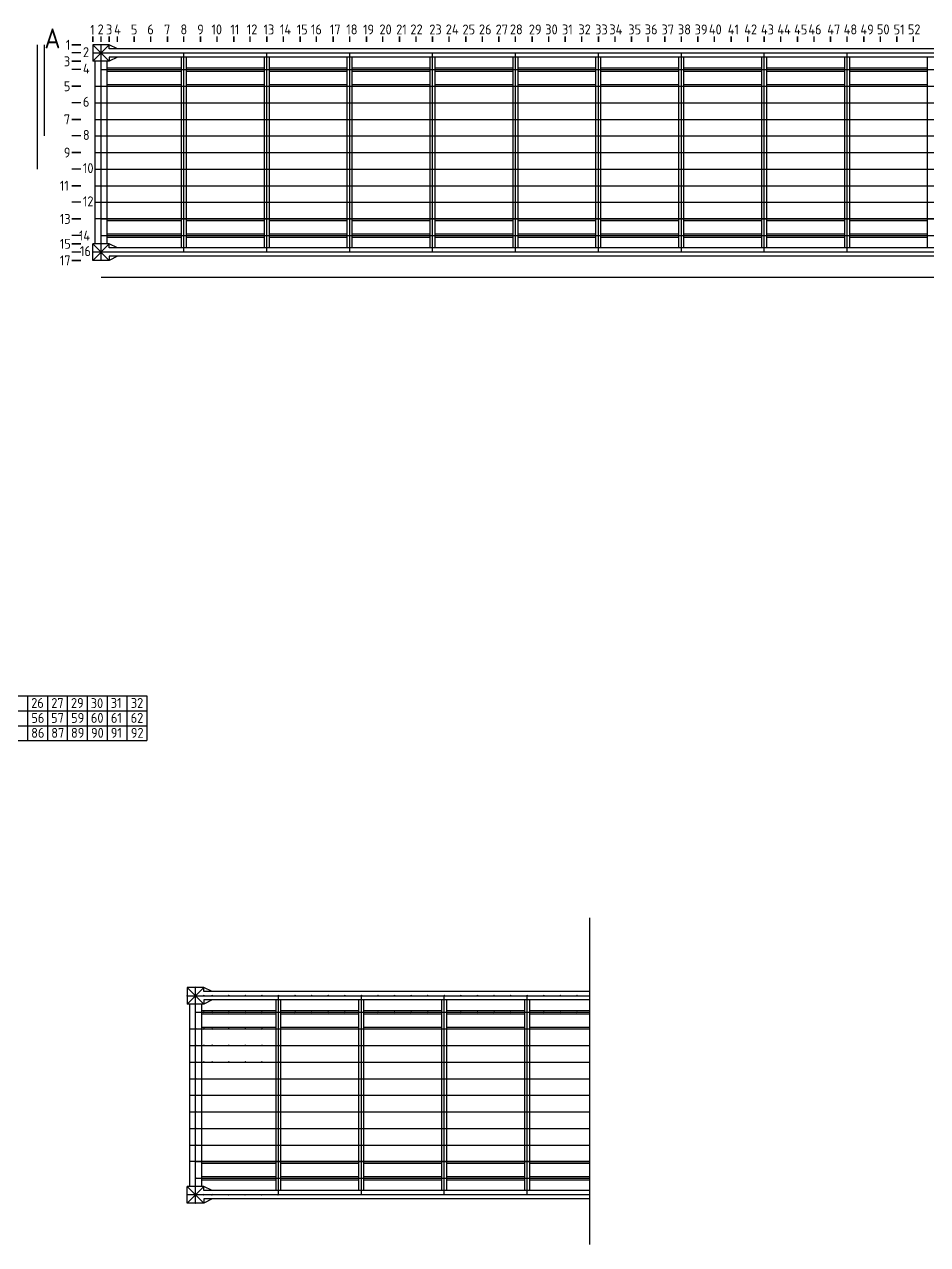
# Model space of a CAD drawing. Header units: millimetres. Extents: x 1597 to 131953, y -28680 to 57376.
# Drawn here: x 74205 to 101442, y -28680 to 8093 of the extents above; entities that cross this region are included whole.
import ezdxf

# ---------------------------------------------------------------- set-up
doc = ezdxf.new("R2010")
doc.units = ezdxf.units.MM
for name, color, linetype, lineweight in [('Warstwa1', 1, 'Continuous', 25), ('Warstwa2', 3, 'Continuous', 25), ('Warstwa3', 6, 'Continuous', 25), ('Warstwa4', 2, 'Continuous', 35)]:
    doc.layers.add(name, color=color, linetype=linetype, lineweight=lineweight)
doc.styles.get("Standard").update_dxf_attribs({"font": 'geniso.shx'})

msp = doc.modelspace()

# ---------------------------------------------------------------- hatches: boundary and pattern name
at = {"layer": 'Warstwa1'}
h = msp.add_hatch(color=256, dxfattribs=at)
h.dxf.hatch_style = 1
h.paths.add_polyline_path([(79337.871, -21679.672, 0.414213562), (79367.871, -21709.672), (79367.871, -21679.672), (79397.871, -21679.672, 1)])
h.paths.add_polyline_path([(79397.871, -21679.672), (79367.871, -21679.672), (79389.084, -21700.885, 0.198912367)], flags=17)
h = msp.add_hatch(color=256, dxfattribs=at)
h.dxf.hatch_style = 1
h.paths.add_polyline_path([(79337.871, -22179.672, 0.414213562), (79367.871, -22209.672), (79367.871, -22179.672), (79397.871, -22179.672, 1)])
h.paths.add_polyline_path([(79397.871, -22179.672), (79367.871, -22179.672), (79389.084, -22200.885, 0.198912367)], flags=17)
h = msp.add_hatch(color=256, dxfattribs=at)
h.dxf.hatch_style = 1
h.paths.add_polyline_path([(79337.871, -22679.672, 0.414213562), (79367.871, -22709.672), (79367.871, -22679.672), (79397.871, -22679.672, 1)])
h.paths.add_polyline_path([(79397.871, -22679.672), (79367.871, -22679.672), (79389.084, -22700.885, 0.198912367)], flags=17)
h = msp.add_hatch(color=256, dxfattribs=at)
h.dxf.hatch_style = 1
h.paths.add_polyline_path([(79337.871, -23179.672, 0.414213562), (79367.871, -23209.672), (79367.871, -23179.672), (79397.871, -23179.672, 1)])
h.paths.add_polyline_path([(79397.871, -23179.672), (79367.871, -23179.672), (79389.084, -23200.885, 0.198912367)], flags=17)
h = msp.add_hatch(color=256, dxfattribs=at)
h.dxf.hatch_style = 1
h.paths.add_polyline_path([(79337.871, -23679.672, 0.414213562), (79367.871, -23709.672), (79367.871, -23679.672), (79397.871, -23679.672, 1)])
h.paths.add_polyline_path([(79397.871, -23679.672), (79367.871, -23679.672), (79389.084, -23700.885, 0.198912367)], flags=17)
h = msp.add_hatch(color=256, dxfattribs=at)
h.dxf.hatch_style = 1
h.paths.add_polyline_path([(79337.871, -24179.672, 0.414213562), (79367.871, -24209.672), (79367.871, -24179.672), (79397.871, -24179.672, 1)])
h.paths.add_polyline_path([(79397.871, -24179.672), (79367.871, -24179.672), (79389.084, -24200.885, 0.198912367)], flags=17)
h = msp.add_hatch(color=256, dxfattribs=at)
h.dxf.hatch_style = 1
h.paths.add_polyline_path([(79337.871, -24679.672, 0.414213562), (79367.871, -24709.672), (79367.871, -24679.672), (79397.871, -24679.672, 1)])
h.paths.add_polyline_path([(79397.871, -24679.672), (79367.871, -24679.672), (79389.084, -24700.885, 0.198912367)], flags=17)
h = msp.add_hatch(color=256, dxfattribs=at)
h.dxf.hatch_style = 1
h.paths.add_polyline_path([(79337.871, -25179.672, 0.414213562), (79367.871, -25209.672), (79367.871, -25179.672), (79397.871, -25179.672, 1)])
h.paths.add_polyline_path([(79397.871, -25179.672), (79367.871, -25179.672), (79389.084, -25200.885, 0.198912367)], flags=17)
h = msp.add_hatch(color=256, dxfattribs=at)
h.dxf.hatch_style = 1
h.paths.add_polyline_path([(79337.871, -25679.672, 0.414213562), (79367.871, -25709.672), (79367.871, -25679.672), (79397.871, -25679.672, 1)])
h.paths.add_polyline_path([(79397.871, -25679.672), (79367.871, -25679.672), (79389.084, -25700.885, 0.198912367)], flags=17)
h = msp.add_hatch(color=256, dxfattribs=at)
h.dxf.hatch_style = 1
h.paths.add_polyline_path([(79337.871, -26179.672, 0.414213562), (79367.871, -26209.672), (79367.871, -26179.672), (79397.871, -26179.672, 1)])
h.paths.add_polyline_path([(79397.871, -26179.672), (79367.871, -26179.672), (79389.084, -26200.885, 0.198912367)], flags=17)
h = msp.add_hatch(color=256, dxfattribs=at)
h.dxf.hatch_style = 1
h.paths.add_polyline_path([(79337.871, -26679.672, 0.414213562), (79367.871, -26709.672), (79367.871, -26679.672), (79397.871, -26679.672, 1)])
h.paths.add_polyline_path([(79397.871, -26679.672), (79367.871, -26679.672), (79389.084, -26700.885, 0.198912367)], flags=17)
h = msp.add_hatch(color=256, dxfattribs=at)
h.dxf.hatch_style = 1
h.paths.add_polyline_path([(79337.871, -26929.672, 0.414213562), (79367.871, -26959.672), (79367.871, -26929.672), (79397.871, -26929.672, 1)])
h.paths.add_polyline_path([(79397.871, -26929.672), (79367.871, -26929.672), (79389.084, -26950.885, 0.198912367)], flags=17)
h = msp.add_hatch(color=256, dxfattribs=at)
h.dxf.hatch_style = 1
h.paths.add_polyline_path([(79337.871, -27179.672, 0.414213562), (79367.871, -27209.672), (79367.871, -27179.672), (79397.871, -27179.672, 1)])
h.paths.add_polyline_path([(79397.871, -27179.672), (79367.871, -27179.672), (79389.084, -27200.885, 0.198912367)], flags=17)
h = msp.add_hatch(color=256, dxfattribs=at)
h.dxf.hatch_style = 1
h.paths.add_polyline_path([(79337.871, -27429.672, 0.414213562), (79367.871, -27459.672), (79367.871, -27429.672), (79397.871, -27429.672, 1)])
h.paths.add_polyline_path([(79397.871, -27429.672), (79367.871, -27429.672), (79389.084, -27450.885, 0.198912367)], flags=17)
at = {"layer": 'Warstwa2'}
h = msp.add_hatch(color=1, dxfattribs=at)
h.dxf.hatch_style = 1
h.paths.add_polyline_path([(79337.871, -20929.672, 0.414213562), (79367.871, -20959.672), (79367.871, -20929.672), (79397.871, -20929.672, 1)])
h.paths.add_polyline_path([(79397.871, -20929.672), (79367.871, -20929.672), (79389.084, -20950.885, 0.198912367)], flags=17)
h = msp.add_hatch(color=1, dxfattribs=at)
h.dxf.hatch_style = 1
h.paths.add_polyline_path([(79087.871, -21179.672, 0.414213562), (79117.871, -21209.672), (79117.871, -21179.672), (79147.871, -21179.672, 1)])
h.paths.add_polyline_path([(79147.871, -21179.672), (79117.871, -21179.672), (79139.084, -21200.885, 0.198912367)], flags=17)
h = msp.add_hatch(color=1, dxfattribs=at)
h.dxf.hatch_style = 1
h.paths.add_polyline_path([(79337.871, -21179.672, 0.414213562), (79367.871, -21209.672), (79367.871, -21179.672), (79397.871, -21179.672, 1)])
h.paths.add_polyline_path([(79397.871, -21179.672), (79367.871, -21179.672), (79389.084, -21200.885, 0.198912367)], flags=17)
h = msp.add_hatch(color=1, dxfattribs=at)
h.dxf.hatch_style = 1
h.paths.add_polyline_path([(79587.871, -21179.672, 0.414213562), (79617.871, -21209.672), (79617.871, -21179.672), (79647.871, -21179.672, 1)])
h.paths.add_polyline_path([(79647.871, -21179.672), (79617.871, -21179.672), (79639.084, -21200.885, 0.198912367)], flags=17)
h = msp.add_hatch(color=1, dxfattribs=at)
h.dxf.hatch_style = 1
h.paths.add_polyline_path([(79837.871, -21179.672, 0.414213562), (79867.871, -21209.672), (79867.871, -21179.672), (79897.871, -21179.672, 1)])
h.paths.add_polyline_path([(79897.871, -21179.672), (79867.871, -21179.672), (79889.084, -21200.885, 0.198912367)], flags=17)
h = msp.add_hatch(color=1, dxfattribs=at)
h.dxf.hatch_style = 1
h.paths.add_polyline_path([(80337.871, -21179.672, 0.414213562), (80367.871, -21209.672), (80367.871, -21179.672), (80397.871, -21179.672, 1)])
h.paths.add_polyline_path([(80397.871, -21179.672), (80367.871, -21179.672), (80389.084, -21200.885, 0.198912367)], flags=17)
h = msp.add_hatch(color=1, dxfattribs=at)
h.dxf.hatch_style = 1
h.paths.add_polyline_path([(80837.871, -21179.672, 0.414213562), (80867.871, -21209.672), (80867.871, -21179.672), (80897.871, -21179.672, 1)])
h.paths.add_polyline_path([(80897.871, -21179.672), (80867.871, -21179.672), (80889.084, -21200.885, 0.198912367)], flags=17)
h = msp.add_hatch(color=1, dxfattribs=at)
h.dxf.hatch_style = 1
h.paths.add_polyline_path([(81337.871, -21179.672, 0.414213562), (81367.871, -21209.672), (81367.871, -21179.672), (81397.871, -21179.672, 1)])
h.paths.add_polyline_path([(81397.871, -21179.672), (81367.871, -21179.672), (81389.084, -21200.885, 0.198912367)], flags=17)
h = msp.add_hatch(color=1, dxfattribs=at)
h.dxf.hatch_style = 1
h.paths.add_polyline_path([(81837.87, -21179.672, 0.414213562), (81867.87, -21209.672), (81867.87, -21179.672), (81897.87, -21179.672, 1)])
h.paths.add_polyline_path([(81897.87, -21179.672), (81867.87, -21179.672), (81889.084, -21200.885, 0.198912367)], flags=17)
h = msp.add_hatch(color=1, dxfattribs=at)
h.dxf.hatch_style = 1
h.paths.add_polyline_path([(82337.871, -21179.672, 0.414213562), (82367.871, -21209.672), (82367.871, -21179.672), (82397.871, -21179.672, 1)])
h.paths.add_polyline_path([(82397.871, -21179.672), (82367.871, -21179.672), (82389.084, -21200.885, 0.198912367)], flags=17)
h = msp.add_hatch(color=1, dxfattribs=at)
h.dxf.hatch_style = 1
h.paths.add_polyline_path([(82837.871, -21179.672, 0.414213562), (82867.871, -21209.672), (82867.871, -21179.672), (82897.871, -21179.672, 1)])
h.paths.add_polyline_path([(82897.871, -21179.672), (82867.871, -21179.672), (82889.084, -21200.885, 0.198912367)], flags=17)
h = msp.add_hatch(color=1, dxfattribs=at)
h.dxf.hatch_style = 1
h.paths.add_polyline_path([(83337.871, -21179.672, 0.414213562), (83367.871, -21209.672), (83367.871, -21179.672), (83397.871, -21179.672, 1)])
h.paths.add_polyline_path([(83397.871, -21179.672), (83367.871, -21179.672), (83389.084, -21200.885, 0.198912367)], flags=17)
h = msp.add_hatch(color=1, dxfattribs=at)
h.dxf.hatch_style = 1
h.paths.add_polyline_path([(83837.871, -21179.672, 0.414213562), (83867.871, -21209.672), (83867.871, -21179.672), (83897.871, -21179.672, 1)])
h.paths.add_polyline_path([(83897.871, -21179.672), (83867.871, -21179.672), (83889.084, -21200.885, 0.198912367)], flags=17)
h = msp.add_hatch(color=1, dxfattribs=at)
h.dxf.hatch_style = 1
h.paths.add_polyline_path([(84337.87, -21179.672, 0.414213562), (84367.87, -21209.672), (84367.87, -21179.672), (84397.87, -21179.672, 1)])
h.paths.add_polyline_path([(84397.87, -21179.672), (84367.87, -21179.672), (84389.084, -21200.885, 0.198912367)], flags=17)
h = msp.add_hatch(color=1, dxfattribs=at)
h.dxf.hatch_style = 1
h.paths.add_polyline_path([(84837.871, -21179.672, 0.414213562), (84867.871, -21209.672), (84867.871, -21179.672), (84897.871, -21179.672, 1)])
h.paths.add_polyline_path([(84897.871, -21179.672), (84867.871, -21179.672), (84889.084, -21200.885, 0.198912367)], flags=17)
h = msp.add_hatch(color=1, dxfattribs=at)
h.dxf.hatch_style = 1
h.paths.add_polyline_path([(85337.871, -21179.672, 0.414213562), (85367.871, -21209.672), (85367.871, -21179.672), (85397.871, -21179.672, 1)])
h.paths.add_polyline_path([(85397.871, -21179.672), (85367.871, -21179.672), (85389.084, -21200.885, 0.198912367)], flags=17)
h = msp.add_hatch(color=1, dxfattribs=at)
h.dxf.hatch_style = 1
h.paths.add_polyline_path([(85837.871, -21179.672, 0.414213562), (85867.871, -21209.672), (85867.871, -21179.672), (85897.871, -21179.672, 1)])
h.paths.add_polyline_path([(85897.871, -21179.672), (85867.871, -21179.672), (85889.084, -21200.885, 0.198912367)], flags=17)
h = msp.add_hatch(color=1, dxfattribs=at)
h.dxf.hatch_style = 1
h.paths.add_polyline_path([(86337.871, -21179.672, 0.414213562), (86367.871, -21209.672), (86367.871, -21179.672), (86397.871, -21179.672, 1)])
h.paths.add_polyline_path([(86397.871, -21179.672), (86367.871, -21179.672), (86389.084, -21200.885, 0.198912367)], flags=17)
h = msp.add_hatch(color=1, dxfattribs=at)
h.dxf.hatch_style = 1
h.paths.add_polyline_path([(86837.87, -21179.672, 0.414213562), (86867.87, -21209.672), (86867.87, -21179.672), (86897.87, -21179.672, 1)])
h.paths.add_polyline_path([(86897.87, -21179.672), (86867.87, -21179.672), (86889.084, -21200.885, 0.198912367)], flags=17)
h = msp.add_hatch(color=1, dxfattribs=at)
h.dxf.hatch_style = 1
h.paths.add_polyline_path([(87337.871, -21179.672, 0.414213562), (87367.871, -21209.672), (87367.871, -21179.672), (87397.871, -21179.672, 1)])
h.paths.add_polyline_path([(87397.871, -21179.672), (87367.871, -21179.672), (87389.084, -21200.885, 0.198912367)], flags=17)
h = msp.add_hatch(color=1, dxfattribs=at)
h.dxf.hatch_style = 1
h.paths.add_polyline_path([(87837.871, -21179.672, 0.414213562), (87867.871, -21209.672), (87867.871, -21179.672), (87897.871, -21179.672, 1)])
h.paths.add_polyline_path([(87897.871, -21179.672), (87867.871, -21179.672), (87889.084, -21200.885, 0.198912367)], flags=17)
h = msp.add_hatch(color=1, dxfattribs=at)
h.dxf.hatch_style = 1
h.paths.add_polyline_path([(88337.871, -21179.672, 0.414213562), (88367.871, -21209.672), (88367.871, -21179.672), (88397.871, -21179.672, 1)])
h.paths.add_polyline_path([(88397.871, -21179.672), (88367.871, -21179.672), (88389.084, -21200.885, 0.198912367)], flags=17)
h = msp.add_hatch(color=1, dxfattribs=at)
h.dxf.hatch_style = 1
h.paths.add_polyline_path([(88837.871, -21179.672, 0.414213562), (88867.871, -21209.672), (88867.871, -21179.672), (88897.871, -21179.672, 1)])
h.paths.add_polyline_path([(88897.871, -21179.672), (88867.871, -21179.672), (88889.084, -21200.885, 0.198912367)], flags=17)
h = msp.add_hatch(color=1, dxfattribs=at)
h.dxf.hatch_style = 1
h.paths.add_polyline_path([(89337.87, -21179.672, 0.414213562), (89367.87, -21209.672), (89367.87, -21179.672), (89397.87, -21179.672, 1)])
h.paths.add_polyline_path([(89397.87, -21179.672), (89367.87, -21179.672), (89389.084, -21200.885, 0.198912367)], flags=17)
h = msp.add_hatch(color=1, dxfattribs=at)
h.dxf.hatch_style = 1
h.paths.add_polyline_path([(89837.871, -21179.672, 0.414213562), (89867.871, -21209.672), (89867.871, -21179.672), (89897.871, -21179.672, 1)])
h.paths.add_polyline_path([(89897.871, -21179.672), (89867.871, -21179.672), (89889.084, -21200.885, 0.198912367)], flags=17)
h = msp.add_hatch(color=1, dxfattribs=at)
h.dxf.hatch_style = 1
h.paths.add_polyline_path([(90337.871, -21179.672, 0.414213562), (90367.871, -21209.672), (90367.871, -21179.672), (90397.871, -21179.672, 1)])
h.paths.add_polyline_path([(90397.871, -21179.672), (90367.871, -21179.672), (90389.084, -21200.885, 0.198912367)], flags=17)
h = msp.add_hatch(color=1, dxfattribs=at)
h.dxf.hatch_style = 1
h.paths.add_polyline_path([(90837.871, -21179.672, 0.414213562), (90867.871, -21209.672), (90867.871, -21179.672), (90897.871, -21179.672, 1)])
h.paths.add_polyline_path([(90897.871, -21179.672), (90867.871, -21179.672), (90889.084, -21200.885, 0.198912367)], flags=17)
h = msp.add_hatch(color=1, dxfattribs=at)
h.dxf.hatch_style = 1
h.paths.add_polyline_path([(79337.871, -21429.672, 0.414213562), (79367.871, -21459.672), (79367.871, -21429.672), (79397.871, -21429.672, 1)])
h.paths.add_polyline_path([(79397.871, -21429.672), (79367.871, -21429.672), (79389.084, -21450.885, 0.198912367)], flags=17)
h = msp.add_hatch(color=1, dxfattribs=at)
h.dxf.hatch_style = 1
h.paths.add_polyline_path([(79587.871, -21679.672, 0.414213562), (79617.871, -21709.672), (79617.871, -21679.672), (79647.871, -21679.672, 1)])
h.paths.add_polyline_path([(79647.871, -21679.672), (79617.871, -21679.672), (79639.084, -21700.885, 0.198912367)], flags=17)
h = msp.add_hatch(color=1, dxfattribs=at)
h.dxf.hatch_style = 1
h.paths.add_polyline_path([(79837.871, -21679.672, 0.414213562), (79867.871, -21709.672), (79867.871, -21679.672), (79897.871, -21679.672, 1)])
h.paths.add_polyline_path([(79897.871, -21679.672), (79867.871, -21679.672), (79889.084, -21700.885, 0.198912367)], flags=17)
h = msp.add_hatch(color=1, dxfattribs=at)
h.dxf.hatch_style = 1
h.paths.add_polyline_path([(80337.871, -21679.672, 0.414213562), (80367.871, -21709.672), (80367.871, -21679.672), (80397.871, -21679.672, 1)])
h.paths.add_polyline_path([(80397.871, -21679.672), (80367.871, -21679.672), (80389.084, -21700.885, 0.198912367)], flags=17)
h = msp.add_hatch(color=1, dxfattribs=at)
h.dxf.hatch_style = 1
h.paths.add_polyline_path([(80837.871, -21679.672, 0.414213562), (80867.871, -21709.672), (80867.871, -21679.672), (80897.871, -21679.672, 1)])
h.paths.add_polyline_path([(80897.871, -21679.672), (80867.871, -21679.672), (80889.084, -21700.885, 0.198912367)], flags=17)
h = msp.add_hatch(color=1, dxfattribs=at)
h.dxf.hatch_style = 1
h.paths.add_polyline_path([(81337.871, -21679.672, 0.414213562), (81367.871, -21709.672), (81367.871, -21679.672), (81397.871, -21679.672, 1)])
h.paths.add_polyline_path([(81397.871, -21679.672), (81367.871, -21679.672), (81389.084, -21700.885, 0.198912367)], flags=17)
h = msp.add_hatch(color=1, dxfattribs=at)
h.dxf.hatch_style = 1
h.paths.add_polyline_path([(81837.87, -21679.672, 0.414213562), (81867.87, -21709.672), (81867.87, -21679.672), (81897.87, -21679.672, 1)])
h.paths.add_polyline_path([(81897.87, -21679.672), (81867.87, -21679.672), (81889.084, -21700.885, 0.198912367)], flags=17)
h = msp.add_hatch(color=1, dxfattribs=at)
h.dxf.hatch_style = 1
h.paths.add_polyline_path([(82337.871, -21679.672, 0.414213562), (82367.871, -21709.672), (82367.871, -21679.672), (82397.871, -21679.672, 1)])
h.paths.add_polyline_path([(82397.871, -21679.672), (82367.871, -21679.672), (82389.084, -21700.885, 0.198912367)], flags=17)
h = msp.add_hatch(color=1, dxfattribs=at)
h.dxf.hatch_style = 1
h.paths.add_polyline_path([(82837.871, -21679.672, 0.414213562), (82867.871, -21709.672), (82867.871, -21679.672), (82897.871, -21679.672, 1)])
h.paths.add_polyline_path([(82897.871, -21679.672), (82867.871, -21679.672), (82889.084, -21700.885, 0.198912367)], flags=17)
h = msp.add_hatch(color=1, dxfattribs=at)
h.dxf.hatch_style = 1
h.paths.add_polyline_path([(83337.871, -21679.672, 0.414213562), (83367.871, -21709.672), (83367.871, -21679.672), (83397.871, -21679.672, 1)])
h.paths.add_polyline_path([(83397.871, -21679.672), (83367.871, -21679.672), (83389.084, -21700.885, 0.198912367)], flags=17)
h = msp.add_hatch(color=1, dxfattribs=at)
h.dxf.hatch_style = 1
h.paths.add_polyline_path([(83837.871, -21679.672, 0.414213562), (83867.871, -21709.672), (83867.871, -21679.672), (83897.871, -21679.672, 1)])
h.paths.add_polyline_path([(83897.871, -21679.672), (83867.871, -21679.672), (83889.084, -21700.885, 0.198912367)], flags=17)
h = msp.add_hatch(color=1, dxfattribs=at)
h.dxf.hatch_style = 1
h.paths.add_polyline_path([(84337.87, -21679.672, 0.414213562), (84367.87, -21709.672), (84367.87, -21679.672), (84397.87, -21679.672, 1)])
h.paths.add_polyline_path([(84397.87, -21679.672), (84367.87, -21679.672), (84389.084, -21700.885, 0.198912367)], flags=17)
h = msp.add_hatch(color=1, dxfattribs=at)
h.dxf.hatch_style = 1
h.paths.add_polyline_path([(84837.871, -21679.672, 0.414213562), (84867.871, -21709.672), (84867.871, -21679.672), (84897.871, -21679.672, 1)])
h.paths.add_polyline_path([(84897.871, -21679.672), (84867.871, -21679.672), (84889.084, -21700.885, 0.198912367)], flags=17)
h = msp.add_hatch(color=1, dxfattribs=at)
h.dxf.hatch_style = 1
h.paths.add_polyline_path([(85337.871, -21679.672, 0.414213562), (85367.871, -21709.672), (85367.871, -21679.672), (85397.871, -21679.672, 1)])
h.paths.add_polyline_path([(85397.871, -21679.672), (85367.871, -21679.672), (85389.084, -21700.885, 0.198912367)], flags=17)
h = msp.add_hatch(color=1, dxfattribs=at)
h.dxf.hatch_style = 1
h.paths.add_polyline_path([(85837.871, -21679.672, 0.414213562), (85867.871, -21709.672), (85867.871, -21679.672), (85897.871, -21679.672, 1)])
h.paths.add_polyline_path([(85897.871, -21679.672), (85867.871, -21679.672), (85889.084, -21700.885, 0.198912367)], flags=17)
h = msp.add_hatch(color=1, dxfattribs=at)
h.dxf.hatch_style = 1
h.paths.add_polyline_path([(86337.871, -21679.672, 0.414213562), (86367.871, -21709.672), (86367.871, -21679.672), (86397.871, -21679.672, 1)])
h.paths.add_polyline_path([(86397.871, -21679.672), (86367.871, -21679.672), (86389.084, -21700.885, 0.198912367)], flags=17)
h = msp.add_hatch(color=1, dxfattribs=at)
h.dxf.hatch_style = 1
h.paths.add_polyline_path([(86837.87, -21679.672, 0.414213562), (86867.87, -21709.672), (86867.87, -21679.672), (86897.87, -21679.672, 1)])
h.paths.add_polyline_path([(86897.87, -21679.672), (86867.87, -21679.672), (86889.084, -21700.885, 0.198912367)], flags=17)
h = msp.add_hatch(color=1, dxfattribs=at)
h.dxf.hatch_style = 1
h.paths.add_polyline_path([(87337.871, -21679.672, 0.414213562), (87367.871, -21709.672), (87367.871, -21679.672), (87397.871, -21679.672, 1)])
h.paths.add_polyline_path([(87397.871, -21679.672), (87367.871, -21679.672), (87389.084, -21700.885, 0.198912367)], flags=17)
h = msp.add_hatch(color=1, dxfattribs=at)
h.dxf.hatch_style = 1
h.paths.add_polyline_path([(87837.871, -21679.672, 0.414213562), (87867.871, -21709.672), (87867.871, -21679.672), (87897.871, -21679.672, 1)])
h.paths.add_polyline_path([(87897.871, -21679.672), (87867.871, -21679.672), (87889.084, -21700.885, 0.198912367)], flags=17)
h = msp.add_hatch(color=1, dxfattribs=at)
h.dxf.hatch_style = 1
h.paths.add_polyline_path([(88337.871, -21679.672, 0.414213562), (88367.871, -21709.672), (88367.871, -21679.672), (88397.871, -21679.672, 1)])
h.paths.add_polyline_path([(88397.871, -21679.672), (88367.871, -21679.672), (88389.084, -21700.885, 0.198912367)], flags=17)
h = msp.add_hatch(color=1, dxfattribs=at)
h.dxf.hatch_style = 1
h.paths.add_polyline_path([(88837.871, -21679.672, 0.414213562), (88867.871, -21709.672), (88867.871, -21679.672), (88897.871, -21679.672, 1)])
h.paths.add_polyline_path([(88897.871, -21679.672), (88867.871, -21679.672), (88889.084, -21700.885, 0.198912367)], flags=17)
h = msp.add_hatch(color=1, dxfattribs=at)
h.dxf.hatch_style = 1
h.paths.add_polyline_path([(89337.87, -21679.672, 0.414213562), (89367.87, -21709.672), (89367.87, -21679.672), (89397.87, -21679.672, 1)])
h.paths.add_polyline_path([(89397.87, -21679.672), (89367.87, -21679.672), (89389.084, -21700.885, 0.198912367)], flags=17)
h = msp.add_hatch(color=1, dxfattribs=at)
h.dxf.hatch_style = 1
h.paths.add_polyline_path([(89837.871, -21679.672, 0.414213562), (89867.871, -21709.672), (89867.871, -21679.672), (89897.871, -21679.672, 1)])
h.paths.add_polyline_path([(89897.871, -21679.672), (89867.871, -21679.672), (89889.084, -21700.885, 0.198912367)], flags=17)
h = msp.add_hatch(color=1, dxfattribs=at)
h.dxf.hatch_style = 1
h.paths.add_polyline_path([(90337.871, -21679.672, 0.414213562), (90367.871, -21709.672), (90367.871, -21679.672), (90397.871, -21679.672, 1)])
h.paths.add_polyline_path([(90397.871, -21679.672), (90367.871, -21679.672), (90389.084, -21700.885, 0.198912367)], flags=17)
h = msp.add_hatch(color=1, dxfattribs=at)
h.dxf.hatch_style = 1
h.paths.add_polyline_path([(90837.871, -21679.672, 0.414213562), (90867.871, -21709.672), (90867.871, -21679.672), (90897.871, -21679.672, 1)])
h.paths.add_polyline_path([(90897.871, -21679.672), (90867.871, -21679.672), (90889.084, -21700.885, 0.198912367)], flags=17)
h = msp.add_hatch(color=1, dxfattribs=at)
h.dxf.hatch_style = 1
h.paths.add_polyline_path([(79587.871, -22179.672, 0.414213562), (79617.871, -22209.672), (79617.871, -22179.672), (79647.871, -22179.672, 1)])
h.paths.add_polyline_path([(79647.871, -22179.672), (79617.871, -22179.672), (79639.084, -22200.885, 0.198912367)], flags=17)
h = msp.add_hatch(color=1, dxfattribs=at)
h.dxf.hatch_style = 1
h.paths.add_polyline_path([(79837.871, -22179.672, 0.414213562), (79867.871, -22209.672), (79867.871, -22179.672), (79897.871, -22179.672, 1)])
h.paths.add_polyline_path([(79897.871, -22179.672), (79867.871, -22179.672), (79889.084, -22200.885, 0.198912367)], flags=17)
h = msp.add_hatch(color=1, dxfattribs=at)
h.dxf.hatch_style = 1
h.paths.add_polyline_path([(80337.871, -22179.672, 0.414213562), (80367.871, -22209.672), (80367.871, -22179.672), (80397.871, -22179.672, 1)])
h.paths.add_polyline_path([(80397.871, -22179.672), (80367.871, -22179.672), (80389.084, -22200.885, 0.198912367)], flags=17)
h = msp.add_hatch(color=1, dxfattribs=at)
h.dxf.hatch_style = 1
h.paths.add_polyline_path([(80837.871, -22179.672, 0.414213562), (80867.871, -22209.672), (80867.871, -22179.672), (80897.871, -22179.672, 1)])
h.paths.add_polyline_path([(80897.871, -22179.672), (80867.871, -22179.672), (80889.084, -22200.885, 0.198912367)], flags=17)
h = msp.add_hatch(color=1, dxfattribs=at)
h.dxf.hatch_style = 1
h.paths.add_polyline_path([(81337.871, -22179.672, 0.414213562), (81367.871, -22209.672), (81367.871, -22179.672), (81397.871, -22179.672, 1)])
h.paths.add_polyline_path([(81397.871, -22179.672), (81367.871, -22179.672), (81389.084, -22200.885, 0.198912367)], flags=17)
h = msp.add_hatch(color=1, dxfattribs=at)
h.dxf.hatch_style = 1
h.paths.add_polyline_path([(81837.87, -22179.672, 0.414213562), (81867.87, -22209.672), (81867.87, -22179.672), (81897.87, -22179.672, 1)])
h.paths.add_polyline_path([(81897.87, -22179.672), (81867.87, -22179.672), (81889.084, -22200.885, 0.198912367)], flags=17)
h = msp.add_hatch(color=1, dxfattribs=at)
h.dxf.hatch_style = 1
h.paths.add_polyline_path([(79587.871, -22679.672, 0.414213562), (79617.871, -22709.672), (79617.871, -22679.672), (79647.871, -22679.672, 1)])
h.paths.add_polyline_path([(79647.871, -22679.672), (79617.871, -22679.672), (79639.084, -22700.885, 0.198912367)], flags=17)
h = msp.add_hatch(color=1, dxfattribs=at)
h.dxf.hatch_style = 1
h.paths.add_polyline_path([(79837.871, -22679.672, 0.414213562), (79867.871, -22709.672), (79867.871, -22679.672), (79897.871, -22679.672, 1)])
h.paths.add_polyline_path([(79897.871, -22679.672), (79867.871, -22679.672), (79889.084, -22700.885, 0.198912367)], flags=17)
h = msp.add_hatch(color=1, dxfattribs=at)
h.dxf.hatch_style = 1
h.paths.add_polyline_path([(80337.871, -22679.672, 0.414213562), (80367.871, -22709.672), (80367.871, -22679.672), (80397.871, -22679.672, 1)])
h.paths.add_polyline_path([(80397.871, -22679.672), (80367.871, -22679.672), (80389.084, -22700.885, 0.198912367)], flags=17)
h = msp.add_hatch(color=1, dxfattribs=at)
h.dxf.hatch_style = 1
h.paths.add_polyline_path([(80837.871, -22679.672, 0.414213562), (80867.871, -22709.672), (80867.871, -22679.672), (80897.871, -22679.672, 1)])
h.paths.add_polyline_path([(80897.871, -22679.672), (80867.871, -22679.672), (80889.084, -22700.885, 0.198912367)], flags=17)
h = msp.add_hatch(color=1, dxfattribs=at)
h.dxf.hatch_style = 1
h.paths.add_polyline_path([(81337.871, -22679.672, 0.414213562), (81367.871, -22709.672), (81367.871, -22679.672), (81397.871, -22679.672, 1)])
h.paths.add_polyline_path([(81397.871, -22679.672), (81367.871, -22679.672), (81389.084, -22700.885, 0.198912367)], flags=17)
h = msp.add_hatch(color=1, dxfattribs=at)
h.dxf.hatch_style = 1
h.paths.add_polyline_path([(81837.87, -22679.672, 0.414213562), (81867.87, -22709.672), (81867.87, -22679.672), (81897.87, -22679.672, 1)])
h.paths.add_polyline_path([(81897.87, -22679.672), (81867.87, -22679.672), (81889.084, -22700.885, 0.198912367)], flags=17)
h = msp.add_hatch(color=1, dxfattribs=at)
h.dxf.hatch_style = 1
h.paths.add_polyline_path([(79587.871, -23179.672, 0.414213562), (79617.871, -23209.672), (79617.871, -23179.672), (79647.871, -23179.672, 1)])
h.paths.add_polyline_path([(79647.871, -23179.672), (79617.871, -23179.672), (79639.084, -23200.885, 0.198912367)], flags=17)
h = msp.add_hatch(color=1, dxfattribs=at)
h.dxf.hatch_style = 1
h.paths.add_polyline_path([(79837.871, -23179.672, 0.414213562), (79867.871, -23209.672), (79867.871, -23179.672), (79897.871, -23179.672, 1)])
h.paths.add_polyline_path([(79897.871, -23179.672), (79867.871, -23179.672), (79889.084, -23200.885, 0.198912367)], flags=17)
h = msp.add_hatch(color=1, dxfattribs=at)
h.dxf.hatch_style = 1
h.paths.add_polyline_path([(80337.871, -23179.672, 0.414213562), (80367.871, -23209.672), (80367.871, -23179.672), (80397.871, -23179.672, 1)])
h.paths.add_polyline_path([(80397.871, -23179.672), (80367.871, -23179.672), (80389.084, -23200.885, 0.198912367)], flags=17)
h = msp.add_hatch(color=1, dxfattribs=at)
h.dxf.hatch_style = 1
h.paths.add_polyline_path([(80837.871, -23179.672, 0.414213562), (80867.871, -23209.672), (80867.871, -23179.672), (80897.871, -23179.672, 1)])
h.paths.add_polyline_path([(80897.871, -23179.672), (80867.871, -23179.672), (80889.084, -23200.885, 0.198912367)], flags=17)
h = msp.add_hatch(color=1, dxfattribs=at)
h.dxf.hatch_style = 1
h.paths.add_polyline_path([(81337.871, -23179.672, 0.414213562), (81367.871, -23209.672), (81367.871, -23179.672), (81397.871, -23179.672, 1)])
h.paths.add_polyline_path([(81397.871, -23179.672), (81367.871, -23179.672), (81389.084, -23200.885, 0.198912367)], flags=17)
h = msp.add_hatch(color=1, dxfattribs=at)
h.dxf.hatch_style = 1
h.paths.add_polyline_path([(81837.87, -23179.672, 0.414213562), (81867.87, -23209.672), (81867.87, -23179.672), (81897.87, -23179.672, 1)])
h.paths.add_polyline_path([(81897.87, -23179.672), (81867.87, -23179.672), (81889.084, -23200.885, 0.198912367)], flags=17)
h = msp.add_hatch(color=1, dxfattribs=at)
h.dxf.hatch_style = 1
h.paths.add_polyline_path([(79587.871, -27179.672, 0.414213562), (79617.871, -27209.672), (79617.871, -27179.672), (79647.871, -27179.672, 1)])
h.paths.add_polyline_path([(79647.871, -27179.672), (79617.871, -27179.672), (79639.084, -27200.885, 0.198912367)], flags=17)
h = msp.add_hatch(color=1, dxfattribs=at)
h.dxf.hatch_style = 1
h.paths.add_polyline_path([(79837.871, -27179.672, 0.414213562), (79867.871, -27209.672), (79867.871, -27179.672), (79897.871, -27179.672, 1)])
h.paths.add_polyline_path([(79897.871, -27179.672), (79867.871, -27179.672), (79889.084, -27200.885, 0.198912367)], flags=17)
h = msp.add_hatch(color=1, dxfattribs=at)
h.dxf.hatch_style = 1
h.paths.add_polyline_path([(80337.871, -27179.672, 0.414213562), (80367.871, -27209.672), (80367.871, -27179.672), (80397.871, -27179.672, 1)])
h.paths.add_polyline_path([(80397.871, -27179.672), (80367.871, -27179.672), (80389.084, -27200.885, 0.198912367)], flags=17)
h = msp.add_hatch(color=1, dxfattribs=at)
h.dxf.hatch_style = 1
h.paths.add_polyline_path([(80837.871, -27179.672, 0.414213562), (80867.871, -27209.672), (80867.871, -27179.672), (80897.871, -27179.672, 1)])
h.paths.add_polyline_path([(80897.871, -27179.672), (80867.871, -27179.672), (80889.084, -27200.885, 0.198912367)], flags=17)
h = msp.add_hatch(color=1, dxfattribs=at)
h.dxf.hatch_style = 1
h.paths.add_polyline_path([(81337.871, -27179.672, 0.414213562), (81367.871, -27209.672), (81367.871, -27179.672), (81397.871, -27179.672, 1)])
h.paths.add_polyline_path([(81397.871, -27179.672), (81367.871, -27179.672), (81389.084, -27200.885, 0.198912367)], flags=17)
h = msp.add_hatch(color=1, dxfattribs=at)
h.dxf.hatch_style = 1
h.paths.add_polyline_path([(81837.87, -27179.672, 0.414213562), (81867.87, -27209.672), (81867.87, -27179.672), (81897.87, -27179.672, 1)])
h.paths.add_polyline_path([(81897.87, -27179.672), (81867.87, -27179.672), (81889.084, -27200.885, 0.198912367)], flags=17)

# ---------------------------------------------------------------- linework, layer by layer
for p, q in [((76766.705, 7481.61), (76266.705, 7481.61)), ((76266.705, 7481.61), (76266.705, 6981.61)), ((76266.705, 7481.61), (76766.705, 6981.61)), ((76266.705, 6981.61), (76766.705, 7481.61)), ((76766.705, 7356.61), (76766.705, 7481.61)), ((77016.705, 7356.61), (76766.705, 7481.61)), ((131266.705, 7356.61), (76766.705, 7356.61)), ((76766.705, 7106.61), (76766.705, 6981.61)), ((77016.705, 7106.61), (76766.705, 6981.61)), ((131266.705, 7106.61), (76766.705, 7106.61)), ((76766.705, 6981.61), (76266.705, 6981.61)), ((76266.705, 981.61), (76266.705, 1481.61)), ((76266.705, 981.61), (76766.705, 1481.61)), ((76266.705, 1481.61), (76766.705, 981.61)), ((76766.705, 1481.61), (76266.705, 1481.61)), ((76766.705, 1356.61), (76766.705, 1481.61)), ((77016.705, 1356.61), (76766.705, 1481.61)), ((131266.705, 1356.61), (76766.705, 1356.61)), ((76766.705, 1106.61), (76766.705, 981.61)), ((77016.705, 1106.61), (76766.705, 981.61)), ((131266.705, 1106.61), (76766.705, 1106.61)), ((76766.705, 981.61), (76266.705, 981.61)), ((79617.871, -20929.672), (79117.871, -20929.672)), ((79117.871, -20929.672), (79117.871, -21429.672)), ((79117.871, -20929.672), (79617.871, -21429.672)), ((79117.871, -21429.672), (79617.871, -20929.672)), ((79617.871, -21054.672), (79617.871, -20929.672)), ((79867.871, -21054.672), (79617.871, -20929.672)), ((91256.604, -21054.672), (79617.871, -21054.672)), ((79617.871, -21304.672), (79617.871, -21429.672)), ((79867.871, -21304.672), (79617.871, -21429.672)), ((91256.604, -21304.672), (79617.871, -21304.672)), ((79617.871, -21429.672), (79117.871, -21429.672)), ((79117.871, -27429.672), (79117.871, -26929.672)), ((79117.871, -27429.672), (79617.871, -26929.672)), ((79117.871, -26929.672), (79617.871, -27429.672)), ((79617.871, -26929.672), (79117.871, -26929.672)), ((79617.871, -27054.672), (79617.871, -26929.672)), ((79867.871, -27054.672), (79617.871, -26929.672)), ((91256.604, -27054.672), (79617.871, -27054.672)), ((79617.871, -27429.672), (79117.871, -27429.672)), ((79617.871, -27304.672), (79617.871, -27429.672)), ((79867.871, -27304.672), (79617.871, -27429.672)), ((91256.604, -27304.672), (79617.871, -27304.672))]:
    msp.add_line(p, q)
at = {"layer": 'Warstwa1'}
for p, q in [((74599.51, 3731.61), (74599.51, 7481.61)), ((74813.912, 4731.61), (74813.912, 7481.61)), ((78941.705, 1356.61), (78941.705, 7106.61)), ((79091.705, 1356.61), (79091.705, 7106.61)), ((81441.705, 1356.61), (81441.705, 7106.61)), ((81591.705, 1356.61), (81591.705, 7106.61)), ((83941.705, 1356.61), (83941.705, 7106.61)), ((84091.705, 1356.61), (84091.705, 7106.61)), ((86441.705, 1356.61), (86441.705, 7106.61)), ((86591.705, 1356.61), (86591.705, 7106.61)), ((88941.705, 1356.61), (88941.705, 7106.61)), ((89091.705, 1356.61), (89091.705, 7106.61)), ((91441.705, 1356.61), (91441.705, 7106.61)), ((91591.705, 1356.61), (91591.705, 7106.61)), ((93941.705, 1356.61), (93941.705, 7106.61)), ((94091.705, 1356.61), (94091.705, 7106.61)), ((96441.705, 1356.61), (96441.705, 7106.61)), ((96591.705, 1356.61), (96591.705, 7106.61)), ((98941.705, 1356.61), (98941.705, 7106.61)), ((99091.705, 1356.61), (99091.705, 7106.61)), ((101441.705, 1356.61), (101441.705, 7106.61)), ((76341.705, 1481.61), (76341.705, 6981.61)), ((76691.705, 6981.61), (76691.705, 1481.61)), ((63497.931, -12141.324), (77897.931, -12141.324)), ((74297.931, -12141.324), (74297.931, -13491.324)), ((74897.931, -12141.324), (74897.931, -13491.324)), ((75497.931, -12141.324), (75497.931, -13491.324)), ((76097.931, -12141.324), (76097.931, -13491.324)), ((76697.931, -12141.324), (76697.931, -13491.324)), ((77297.931, -12141.324), (77297.931, -13491.324)), ((77897.931, -12141.324), (77897.931, -13491.324)), ((63497.931, -12591.324), (77897.931, -12591.324)), ((63497.931, -13041.324), (77897.931, -13041.324)), ((63497.931, -13491.324), (77897.931, -13491.324)), ((81792.871, -27054.672), (81792.871, -21304.672)), ((81942.871, -27054.672), (81942.871, -21304.672)), ((84292.871, -27054.672), (84292.871, -21304.672)), ((84442.871, -27054.672), (84442.871, -21304.672)), ((86792.871, -27054.672), (86792.871, -21304.672)), ((86942.871, -27054.672), (86942.871, -21304.672)), ((89292.871, -27054.672), (89292.871, -21304.672)), ((89442.871, -27054.672), (89442.871, -21304.672)), ((79192.871, -26929.672), (79192.871, -21429.672)), ((79542.871, -21429.672), (79542.871, -26929.672))]:
    msp.add_line(p, q, dxfattribs=at)
at = {"layer": 'Warstwa2'}
for p, q in [((76516.705, 7570.3), (76516.705, 7731.372)), ((77016.705, 7570.3), (77016.705, 7731.372)), ((78016.705, 7570.3), (78016.705, 7731.372)), ((79016.705, 7570.3), (79016.705, 7731.372)), ((80016.705, 7570.3), (80016.705, 7731.372)), ((81016.705, 7570.3), (81016.705, 7731.372)), ((82016.705, 7570.3), (82016.705, 7731.372)), ((83016.705, 7570.3), (83016.705, 7731.372)), ((84016.705, 7570.3), (84016.705, 7731.372)), ((85016.705, 7570.3), (85016.705, 7731.372)), ((86016.705, 7570.3), (86016.705, 7731.372)), ((87016.705, 7570.3), (87016.705, 7731.372)), ((88016.705, 7570.3), (88016.705, 7731.372)), ((89016.705, 7570.3), (89016.705, 7731.372)), ((90016.705, 7570.3), (90016.705, 7731.372)), ((91016.705, 7570.3), (91016.705, 7731.372)), ((92016.705, 7570.3), (92016.705, 7731.372)), ((93016.705, 7570.3), (93016.705, 7731.372)), ((94016.705, 7570.3), (94016.705, 7731.372)), ((95016.705, 7570.3), (95016.705, 7731.372)), ((96016.705, 7570.3), (96016.705, 7731.372)), ((97016.705, 7570.3), (97016.705, 7731.372)), ((98016.705, 7570.3), (98016.705, 7731.372)), ((99016.705, 7570.3), (99016.705, 7731.372)), ((100016.705, 7570.3), (100016.705, 7731.372)), ((101016.705, 7570.3), (101016.705, 7731.372)), ((75905.899, 7231.61), (75640.685, 7231.61)), ((75905.899, 6731.61), (75640.685, 6731.61)), ((75905.899, 5731.61), (75640.685, 5731.61)), ((75905.899, 4731.61), (75640.685, 4731.61)), ((75905.899, 3731.61), (75640.685, 3731.61)), ((75905.899, 2731.61), (75640.685, 2731.61)), ((75905.899, 1731.61), (75640.685, 1731.61)), ((75905.899, 1231.61), (75640.685, 1231.61)), ((91256.604, -28680.18), (91256.604, -18831.761))]:
    msp.add_line(p, q, dxfattribs=at)
at = {"layer": 'Warstwa3'}
for p, q in [((76516.705, 981.61), (76516.705, 7481.61)), ((76266.705, 7231.61), (104016.705, 7231.61)), ((79016.705, 1231.61), (79016.705, 7231.61)), ((81516.705, 1231.61), (81516.705, 7231.61)), ((84016.705, 1231.61), (84016.705, 7231.61)), ((86516.705, 1231.61), (86516.705, 7231.61)), ((89016.705, 1231.61), (89016.705, 7231.61)), ((91516.705, 1231.61), (91516.705, 7231.61)), ((94016.705, 1231.61), (94016.705, 7231.61)), ((96516.705, 1231.61), (96516.705, 7231.61)), ((99016.705, 1231.61), (99016.705, 7231.61)), ((76516.705, 6731.61), (131516.705, 6731.61)), ((76516.705, 6231.61), (131516.705, 6231.61)), ((76516.705, 2231.61), (131516.705, 2231.61)), ((76516.705, 1731.61), (131516.705, 1731.61)), ((131766.705, 1231.61), (76266.705, 1231.61)), ((76516.705, 478.115), (131516.705, 478.115)), ((79367.871, -27429.672), (79367.871, -20929.672)), ((79117.871, -21179.672), (91256.604, -21179.672)), ((81867.871, -27179.672), (81867.871, -21179.672)), ((84367.871, -27179.672), (84367.871, -21179.672)), ((86867.871, -27179.672), (86867.871, -21179.672)), ((89367.871, -27179.672), (89367.871, -21179.672)), ((79367.871, -21679.672), (91256.604, -21679.672)), ((79367.871, -22179.672), (91256.604, -22179.672)), ((79367.871, -26179.672), (91256.604, -26179.672)), ((79367.871, -26679.672), (91256.604, -26679.672)), ((91256.604, -27179.672), (79117.871, -27179.672))]:
    msp.add_line(p, q, dxfattribs=at)
at = {"layer": 'Warstwa3', "color": 2}
for p, q in [((76691.705, 6781.61), (78941.705, 6781.61)), ((76691.705, 6681.61), (78941.705, 6681.61)), ((79091.705, 6781.61), (81441.705, 6781.61)), ((79091.705, 6681.61), (81441.705, 6681.61)), ((81591.705, 6781.61), (83941.705, 6781.61)), ((81591.705, 6681.61), (83941.705, 6681.61)), ((84091.705, 6781.61), (86441.705, 6781.61)), ((84091.705, 6681.61), (86441.705, 6681.61)), ((86591.705, 6781.61), (88941.705, 6781.61)), ((86591.705, 6681.61), (88941.705, 6681.61)), ((89091.705, 6781.61), (91441.705, 6781.61)), ((89091.705, 6681.61), (91441.705, 6681.61)), ((91591.705, 6781.61), (93941.705, 6781.61)), ((91591.705, 6681.61), (93941.705, 6681.61)), ((94091.705, 6781.61), (96441.705, 6781.61)), ((94091.705, 6681.61), (96441.705, 6681.61)), ((96591.705, 6781.61), (98941.705, 6781.61)), ((96591.705, 6681.61), (98941.705, 6681.61)), ((99091.705, 6781.61), (101441.705, 6781.61)), ((99091.705, 6681.61), (101441.705, 6681.61)), ((76691.705, 6281.61), (78941.705, 6281.61)), ((79091.705, 6281.61), (81441.705, 6281.61)), ((81591.705, 6281.61), (83941.705, 6281.61)), ((84091.705, 6281.61), (86441.705, 6281.61)), ((86591.705, 6281.61), (88941.705, 6281.61)), ((89091.705, 6281.61), (91441.705, 6281.61)), ((91591.705, 6281.61), (93941.705, 6281.61)), ((94091.705, 6281.61), (96441.705, 6281.61)), ((96591.705, 6281.61), (98941.705, 6281.61)), ((99091.705, 6281.61), (101441.705, 6281.61)), ((76691.705, 2181.61), (78941.705, 2181.61)), ((79091.705, 2181.61), (81441.705, 2181.61)), ((81591.705, 2181.61), (83941.705, 2181.61)), ((84091.705, 2181.61), (86441.705, 2181.61)), ((86591.705, 2181.61), (88941.705, 2181.61)), ((89091.705, 2181.61), (91441.705, 2181.61)), ((91591.705, 2181.61), (93941.705, 2181.61)), ((94091.705, 2181.61), (96441.705, 2181.61)), ((96591.705, 2181.61), (98941.705, 2181.61)), ((99091.705, 2181.61), (101441.705, 2181.61)), ((76691.705, 1781.61), (78941.705, 1781.61)), ((76691.705, 1681.61), (78941.705, 1681.61)), ((79091.705, 1781.61), (81441.705, 1781.61)), ((79091.705, 1681.61), (81441.705, 1681.61)), ((81591.705, 1781.61), (83941.705, 1781.61)), ((81591.705, 1681.61), (83941.705, 1681.61)), ((84091.705, 1781.61), (86441.705, 1781.61)), ((84091.705, 1681.61), (86441.705, 1681.61)), ((86591.705, 1781.61), (88941.705, 1781.61)), ((86591.705, 1681.61), (88941.705, 1681.61)), ((89091.705, 1781.61), (91441.705, 1781.61)), ((89091.705, 1681.61), (91441.705, 1681.61)), ((91591.705, 1781.61), (93941.705, 1781.61)), ((91591.705, 1681.61), (93941.705, 1681.61)), ((94091.705, 1781.61), (96441.705, 1781.61)), ((94091.705, 1681.61), (96441.705, 1681.61)), ((96591.705, 1781.61), (98941.705, 1781.61)), ((96591.705, 1681.61), (98941.705, 1681.61)), ((99091.705, 1781.61), (101441.705, 1781.61)), ((99091.705, 1681.61), (101441.705, 1681.61)), ((79542.871, -21629.672), (81792.871, -21629.672)), ((81942.871, -21629.672), (84292.871, -21629.672)), ((84442.871, -21629.672), (86792.871, -21629.672)), ((86942.871, -21629.672), (89292.871, -21629.672)), ((89442.871, -21629.672), (91256.604, -21629.672)), ((79542.871, -21729.672), (81792.871, -21729.672)), ((81942.871, -21729.672), (84292.871, -21729.672)), ((84442.871, -21729.672), (86792.871, -21729.672)), ((86942.871, -21729.672), (89292.871, -21729.672)), ((89442.871, -21729.672), (91256.604, -21729.672)), ((79542.871, -22129.672), (81792.871, -22129.672)), ((81942.871, -22129.672), (84292.871, -22129.672)), ((84442.871, -22129.672), (86792.871, -22129.672)), ((86942.871, -22129.672), (89292.871, -22129.672)), ((89442.871, -22129.672), (91256.604, -22129.672)), ((79542.871, -26229.672), (81792.871, -26229.672)), ((81942.871, -26229.672), (84292.871, -26229.672)), ((84442.871, -26229.672), (86792.871, -26229.672)), ((86942.871, -26229.672), (89292.871, -26229.672)), ((89442.871, -26229.672), (91256.604, -26229.672)), ((79542.871, -26629.672), (81792.871, -26629.672)), ((79542.871, -26729.672), (81792.871, -26729.672)), ((81942.871, -26629.672), (84292.871, -26629.672)), ((81942.871, -26729.672), (84292.871, -26729.672)), ((84442.871, -26629.672), (86792.871, -26629.672)), ((84442.871, -26729.672), (86792.871, -26729.672)), ((86942.871, -26629.672), (89292.871, -26629.672)), ((86942.871, -26729.672), (89292.871, -26729.672)), ((89442.871, -26629.672), (91256.604, -26629.672)), ((89442.871, -26729.672), (91256.604, -26729.672))]:
    msp.add_line(p, q, dxfattribs=at)
at = {"layer": 'Warstwa3', "color": 3}
for p, q in [((76341.705, 2231.61), (76341.705, 6231.61)), ((76341.705, 6231.61), (131691.705, 6231.61)), ((76341.705, 5731.61), (131691.705, 5731.61)), ((76341.705, 5231.61), (131691.705, 5231.61)), ((76341.705, 4731.61), (131691.705, 4731.61)), ((76341.705, 4231.61), (131691.705, 4231.61)), ((76341.705, 3731.61), (131691.705, 3731.61)), ((76341.705, 3231.61), (131691.705, 3231.61)), ((76341.705, 2731.61), (131691.705, 2731.61)), ((131691.705, 2231.61), (76341.705, 2231.61)), ((79192.871, -26179.672), (79192.871, -22179.672)), ((79192.871, -22179.672), (91256.604, -22179.672)), ((79192.871, -22679.672), (91256.604, -22679.672)), ((79192.871, -23179.672), (91256.604, -23179.672)), ((79192.871, -23679.672), (91256.604, -23679.672)), ((79192.871, -24179.672), (91256.604, -24179.672)), ((79192.871, -24679.672), (91256.604, -24679.672)), ((79192.871, -25179.672), (91256.604, -25179.672)), ((79192.871, -25679.672), (91256.604, -25679.672)), ((91256.604, -26179.672), (79192.871, -26179.672))]:
    msp.add_line(p, q, dxfattribs=at)
at = {"layer": 'Warstwa4'}
for p, q in [((76266.705, 7570.3), (76266.705, 7731.372)), ((76766.705, 7570.3), (76766.705, 7731.372)), ((77516.705, 7570.3), (77516.705, 7731.372)), ((78516.705, 7570.3), (78516.705, 7731.372)), ((79516.705, 7570.3), (79516.705, 7731.372)), ((80516.705, 7570.3), (80516.705, 7731.372)), ((81516.705, 7570.3), (81516.705, 7731.372)), ((82516.705, 7570.3), (82516.705, 7731.372)), ((83516.705, 7570.3), (83516.705, 7731.372)), ((84516.705, 7570.3), (84516.705, 7731.372)), ((85516.705, 7570.3), (85516.705, 7731.372)), ((86516.705, 7570.3), (86516.705, 7731.372)), ((87516.705, 7570.3), (87516.705, 7731.372)), ((88516.705, 7570.3), (88516.705, 7731.372)), ((89516.705, 7570.3), (89516.705, 7731.372)), ((90516.705, 7570.3), (90516.705, 7731.372)), ((91516.705, 7570.3), (91516.705, 7731.372)), ((92516.705, 7570.3), (92516.705, 7731.372)), ((93516.705, 7570.3), (93516.705, 7731.372)), ((94516.705, 7570.3), (94516.705, 7731.372)), ((95516.705, 7570.3), (95516.705, 7731.372)), ((96516.705, 7570.3), (96516.705, 7731.372)), ((97516.705, 7570.3), (97516.705, 7731.372)), ((98516.705, 7570.3), (98516.705, 7731.372)), ((99516.705, 7570.3), (99516.705, 7731.372)), ((100516.705, 7570.3), (100516.705, 7731.372)), ((75905.899, 7481.61), (75640.685, 7481.61)), ((75905.899, 6981.61), (75640.685, 6981.61)), ((75905.899, 6231.61), (75640.685, 6231.61)), ((75905.899, 5231.61), (75640.685, 5231.61)), ((75905.899, 4231.61), (75640.685, 4231.61)), ((75905.899, 3231.61), (75640.685, 3231.61)), ((75905.899, 2231.61), (75640.685, 2231.61)), ((75905.899, 1481.61), (75640.685, 1481.61)), ((75905.899, 981.61), (75640.685, 981.61))]:
    msp.add_line(p, q, dxfattribs=at)

# ---------------------------------------------------------------- texts
at = {"layer": 'Warstwa1'}
msp.add_text('A', height=600, dxfattribs=at).set_placement((74808.982, 7371.11))
at = {"layer": 'Warstwa2'}
for s, p in [('2', (76412.369, 7791.875)), ('4', (76912.369, 7791.875)), ('6', (77912.369, 7791.875)), ('8', (78912.369, 7791.875)), ('10', (79845.835, 7791.875)), ('12', (80912.369, 7791.875)), ('14', (81912.369, 7791.875)), ('16', (82845.835, 7791.875)), ('18', (83912.369, 7791.875)), ('20', (84912.369, 7791.875)), ('22', (85845.835, 7791.875)), ('24', (86912.369, 7791.875)), ('26', (87912.369, 7791.875)), ('28', (88845.835, 7791.875)), ('30', (89912.369, 7791.875)), ('32', (90912.369, 7791.875)), ('34', (91845.835, 7791.875)), ('36', (92912.369, 7791.875)), ('38', (93912.369, 7791.875)), ('40', (94845.835, 7791.875)), ('42', (95912.369, 7791.875)), ('44', (96912.369, 7791.875)), ('46', (97845.835, 7791.875)), ('48', (98912.369, 7791.875)), ('50', (99912.369, 7791.875)), ('52', (100845.835, 7791.875)), ('2', (75971.272, 7106.61)), ('4', (75970.348, 6610.905)), ('6', (75970.348, 5610.905)), ('8', (75970.348, 4610.905)), ('10', (75970.348, 3610.905)), ('12', (75970.348, 2610.905)), ('14', (75849.775, 1578.597)), ('16', (75881.906, 1110.905)), ('27', (75015.444, -12507.714)), ('30', (76206.604, -12513.051)), ('32', (77415.444, -12507.714)), ('56', (74415.444, -12957.714)), ('59', (75615.444, -12957.714)), ('61', (76815.444, -12957.714)), ('87', (75015.444, -13407.714)), ('90', (76215.444, -13407.714)), ('92', (77415.444, -13407.714))]:
    msp.add_text(s, height=300, dxfattribs=at).set_placement(p)
at = {"layer": 'Warstwa4'}
for s, p in [('3', (76666.684, 7789.358)), ('13', (81416.684, 7789.358)), ('23', (86416.684, 7789.358)), ('31', (90416.684, 7789.358)), ('33', (91416.684, 7789.358)), ('35', (92416.684, 7789.358)), ('37', (93416.684, 7789.358)), ('39', (94416.684, 7789.358)), ('41', (95416.684, 7789.358)), ('43', (96416.684, 7789.358)), ('45', (97416.684, 7789.358)), ('47', (98416.684, 7789.358)), ('49', (99416.684, 7789.358)), ('1', (76190.717, 7777.579)), ('5', (77416.684, 7789.358)), ('7', (78416.684, 7789.358)), ('9', (79416.684, 7789.358)), ('11', (80416.684, 7789.358)), ('15', (82416.684, 7789.358)), ('17', (83416.684, 7789.358)), ('19', (84416.684, 7789.358)), ('21', (85416.684, 7789.358)), ('25', (87416.684, 7789.358)), ('27', (88416.684, 7789.358)), ('29', (89416.684, 7789.358)), ('51', (100416.684, 7789.358)), ('1', (75453.618, 7329.808)), ('3', (75395.427, 6830.117)), ('5', (75395.427, 6080.117)), ('7', (75395.427, 5080.117)), ('9', (75395.427, 4080.117)), ('11', (75274.307, 3080.117)), ('13', (75274.307, 2080.117)), ('15', (75274.307, 1330.117)), ('17', (75274.307, 830.117)), ('26', (74411.024, -12507.175)), ('29', (75611.024, -12507.175)), ('31', (76811.024, -12507.175)), ('57', (75011.024, -12957.175)), ('60', (76211.024, -12957.175)), ('62', (77411.024, -12957.175)), ('86', (74411.024, -13407.175)), ('89', (75611.024, -13407.175)), ('91', (76811.024, -13407.175))]:
    msp.add_text(s, height=300, dxfattribs=at).set_placement(p)

doc.saveas('drawing.dxf')
